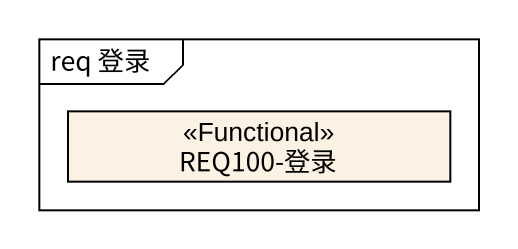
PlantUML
@startuml
mainframe req 登录
hide circle
hide empty members
class "REQ100-登录" as REQ100_登录 <<Functional>>
@enduml
